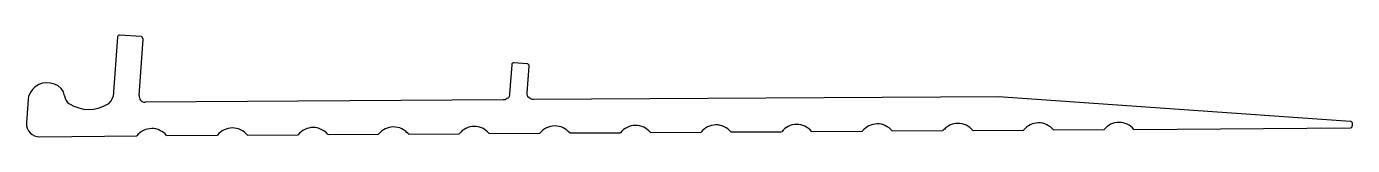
# Model space of a CAD drawing. Extents: x -69 to 87, y 1 to 13.
import ezdxf

# ---------------------------------------------------------------- set-up
doc = ezdxf.new("R2010")
doc.units = 0
doc.layers.add('BEAD', color=2, linetype='CONTINUOUS')

msp = doc.modelspace()

# ---------------------------------------------------------------- linework, layer by layer
at = {"layer": 'BEAD', "color": 7}
for p, q in [((-58.14, 13.05), (-58.63, 6.05)), ((-55.35, 13.12), (-57.88, 13.29)), ((-55.59, 6.18), (-55.12, 12.84)), ((-11.68, 9.79), (-11.93, 6.35)), ((-9.87, 9.92), (-11.42, 10.03)), ((-9.86, 6.49), (-9.64, 9.65)), ((-68.42, 6.49), (-68.6, 6.05)), ((-68.14, 6.87), (-68.42, 6.49)), ((-67.82, 7.2), (-68.14, 6.87)), ((-67.4, 7.47), (-67.82, 7.2)), ((-66.96, 7.61), (-67.4, 7.47)), ((-66.48, 7.68), (-66.96, 7.61)), ((-66.01, 7.64), (-66.48, 7.68)), ((-65.54, 7.51), (-66.01, 7.64)), ((-65.13, 7.31), (-65.54, 7.51)), ((-64.78, 6.98), (-65.13, 7.31)), ((-64.48, 6.61), (-64.78, 6.98)), ((-64.38, 6.13), (-64.48, 6.61)), ((-11.93, 6.35), (-11.94, 6.2)), ((-9.87, 6.34), (-9.86, 6.49)), ((-9.83, 6.18), (-9.87, 6.34)), ((-68.65, 5.72), (-68.85, 2.93)), ((-68.6, 6.05), (-68.65, 5.72)), ((-12.68, 5.66), (-54.86, 5.38)), ((-12.65, 5.65), (-12.68, 5.66)), ((-12.5, 5.67), (-12.65, 5.65)), ((-12.34, 5.73), (-12.5, 5.67)), ((-12.22, 5.8), (-12.34, 5.73)), ((-12.08, 5.91), (-12.22, 5.8)), ((-12, 6.06), (-12.08, 5.91)), ((-11.94, 6.2), (-12, 6.06)), ((-9.77, 6.03), (-9.83, 6.18)), ((-9.65, 5.89), (-9.77, 6.03)), ((-9.53, 5.81), (-9.65, 5.89)), ((-9.39, 5.72), (-9.53, 5.81)), ((-9.24, 5.69), (-9.39, 5.72)), ((-9.12, 5.68), (-9.24, 5.69)), ((45.66, 6.02), (-9.12, 5.68)), ((87.12, 3.11), (45.66, 6.02)), ((-68.85, 2.93), (-68.84, 2.6)), ((-68.84, 2.6), (-68.76, 2.3)), ((-68.76, 2.3), (-68.63, 2.01)), ((-68.63, 2.01), (-68.43, 1.77)), ((-68.43, 1.77), (-68.19, 1.55)), ((-33.33, 1.56), (-27.37, 1.6)), ((-23.86, 1.62), (-17.87, 1.66)), ((-14.36, 1.68), (-8.37, 1.72)), ((-4.86, 1.75), (1.13, 1.78)), ((4.64, 1.81), (10.61, 1.84)), ((14.12, 1.87), (20.11, 1.9)), ((23.62, 1.93), (29.61, 1.96)), ((33.12, 1.99), (39.11, 2.02)), ((42.62, 2.05), (48.61, 2.08)), ((52.12, 2.11), (58.09, 2.14)), ((61.6, 2.17), (87.07, 2.34)), ((87.34, 2.58), (87.35, 2.84)), ((-68.19, 1.55), (-67.9, 1.41)), ((-67.9, 1.41), (-67.61, 1.31)), ((-67.61, 1.31), (-67.31, 1.29)), ((-67.31, 1.29), (-55.85, 1.41)), ((-52.34, 1.44), (-46.35, 1.47)), ((-42.84, 1.5), (-36.84, 1.53))]:
    msp.add_line(p, q, dxfattribs=at)
for centre, radius, start, end in [((-57.89, 13.04), 0.255, 87.4227, 176.7698), ((-55.37, 12.86), 0.255, 355.1965, 84.5436), ((-11.43, 9.78), 0.255, 87.4227, 176.7698), ((-9.89, 9.67), 0.255, 356.7698, 84.5436), ((-62.91, 6.39), 1.5, 190.1212, 234.4188), ((-61.52, 8.8), 4.27, 238.0356, 301.0722), ((-60.09, 6.43), 1.5, 301.0722, 345.3331), ((-54.87, 6.1), 0.718, 173.0367, 271.4396), ((-54.08, 0.03), 2.24, 38.9341, 142.0136), ((-44.58, 0.1), 2.24, 38.9238, 142.0526), ((-35.08, 0.15), 2.24, 38.9253, 142.0293), ((-25.6, 0.22), 2.24, 38.9341, 142.0136), ((-16.1, 0.28), 2.24, 38.9341, 142.0136), ((-6.6, 0.34), 2.24, 38.9341, 142.0136), ((2.9, 0.4), 2.24, 38.9341, 142.0136), ((12.38, 0.46), 2.24, 38.9341, 142.0136), ((21.88, 0.52), 2.24, 38.9341, 142.0136), ((31.38, 0.58), 2.24, 38.9341, 142.0136), ((40.88, 0.64), 2.24, 38.9341, 142.0136), ((50.38, 0.7), 2.24, 38.9341, 142.0136), ((59.86, 0.76), 2.24, 38.9341, 142.0136), ((87.08, 2.59), 0.254, 267.1777, 356.8723), ((87.1, 2.86), 0.255, 355.1965, 84.5436)]:
    msp.add_arc(centre, radius, start, end, dxfattribs=at)

doc.saveas('drawing.dxf')
